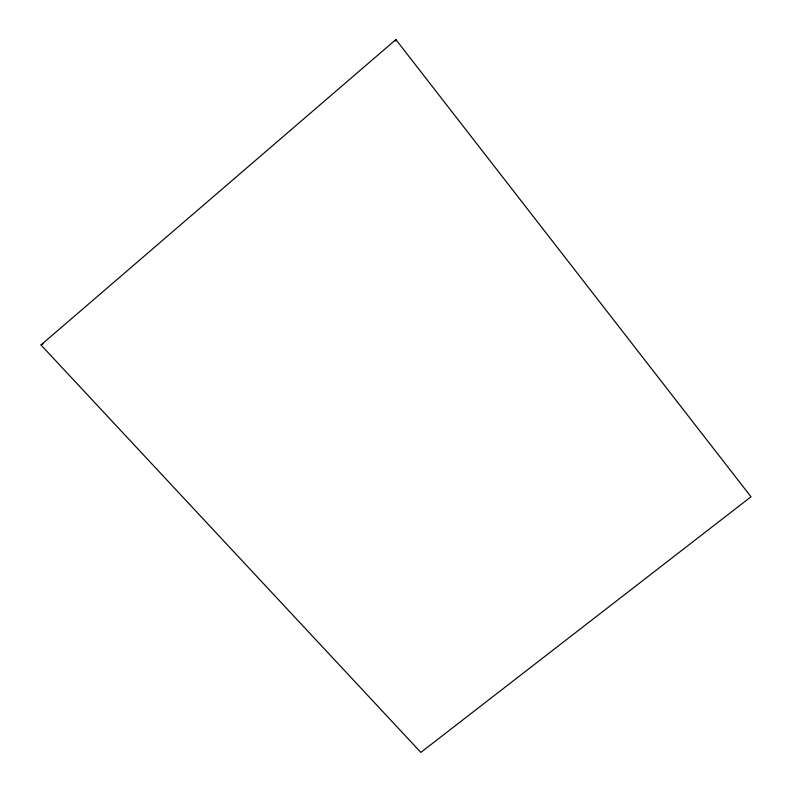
<?xml version="1.0" encoding="UTF-8"?>
<svg xmlns="http://www.w3.org/2000/svg" width="792" height="792" viewBox="0 0 792 792"><rect width="100%" height="100%" fill="white"/><g stroke="black" fill="none" stroke-linecap="round" stroke-linejoin="round"><path stroke-width="1.19" d="M395.228 41.154L395.891 39.6L751.014 496.792L420.859 752.4L40.986 344.965L395.891 39.6M40.986 344.965L43.025 343.777"/></g></svg>
